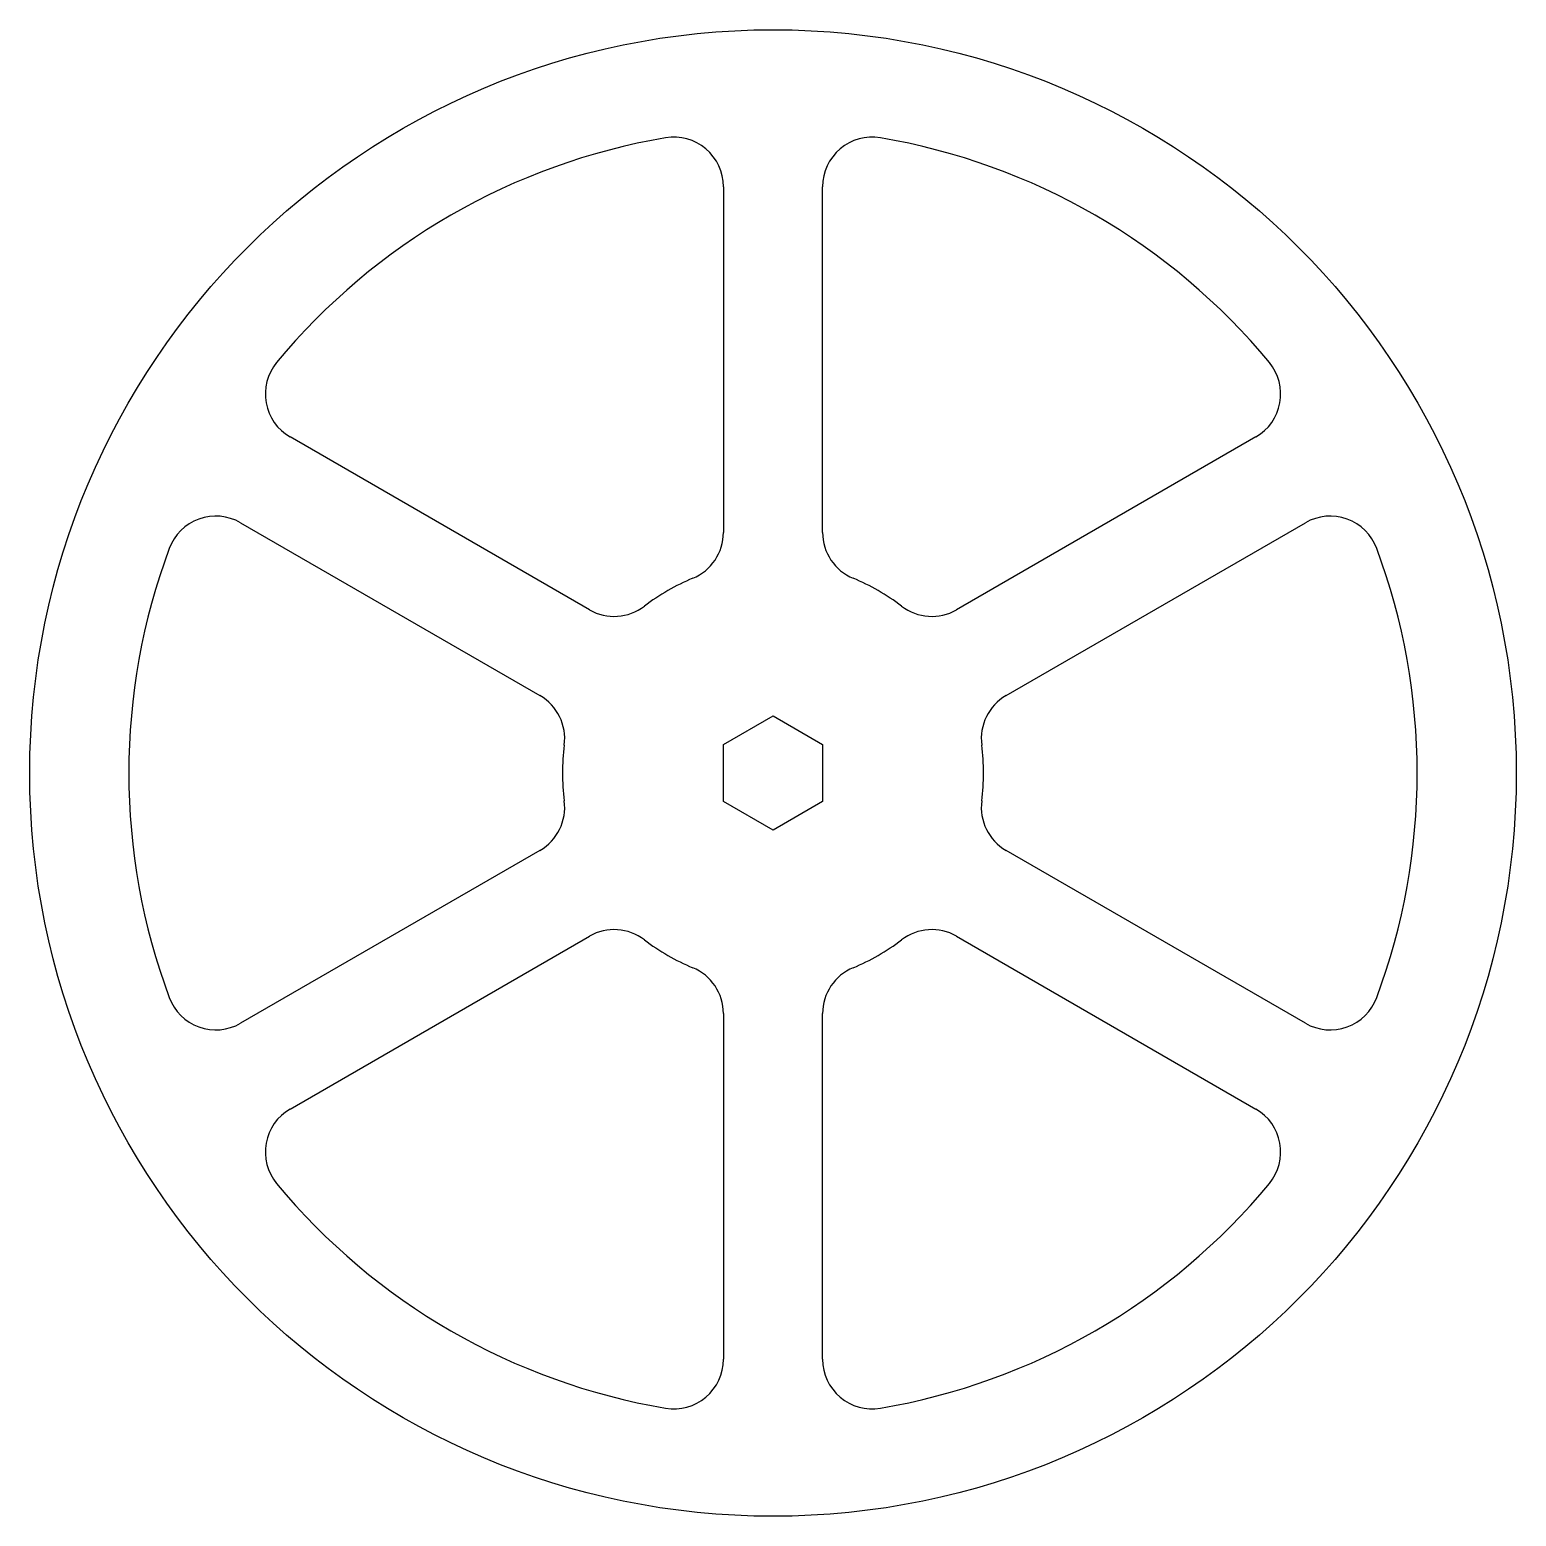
# Model space of a CAD drawing. Extents: x -75 to 75, y -75 to 75.
import ezdxf

# ---------------------------------------------------------------- set-up
doc = ezdxf.new("R2010")
doc.units = 0
doc.header["$MEASUREMENT"] = 0
doc.layers.add('VISIBLE', color=7, linetype='CONTINUOUS')

msp = doc.modelspace()

# ---------------------------------------------------------------- linework, layer by layer
at = {"layer": 'VISIBLE'}
for p, q in [((-5, 59.16), (-5, 24.27)), ((5, 24.27), (5, 59.16)), ((-18.52, 16.47), (-48.73, 33.91)), ((48.73, 33.91), (18.52, 16.47)), ((-53.73, 25.25), (-23.52, 7.81)), ((23.52, 7.81), (53.73, 25.25)), ((-5, 2.89), (0, 5.77)), ((0, 5.77), (5, 2.89)), ((-5, -2.89), (-5, 2.89)), ((5, 2.89), (5, -2.89)), ((0, -5.77), (-5, -2.89)), ((5, -2.89), (0, -5.77)), ((-23.52, -7.81), (-53.73, -25.25)), ((53.73, -25.25), (23.52, -7.81)), ((-48.73, -33.91), (-18.52, -16.47)), ((18.52, -16.47), (48.73, -33.91)), ((-5, -24.27), (-5, -59.16)), ((5, -59.16), (5, -24.27))]:
    msp.add_line(p, q, dxfattribs=at)
msp.add_circle((0, 0), 75, dxfattribs=at)
for centre, radius, start, end in [((0, 0), 65, 99.5941, 140.4059), ((-10, 59.16), 5, 0, 99.5941), ((10, 59.16), 5, 80.4059, 180), ((0, 0), 65, 39.5941, 80.4059), ((-46.23, 38.24), 5, 140.4059, 240), ((46.23, 38.24), 5, 300, 39.5941), ((-56.23, 20.92), 5, 60, 159.5941), ((56.23, 20.92), 5, 20.4059, 120), ((-10, 24.27), 5, 292.3927, 0), ((10, 24.27), 5, 180, 247.6073), ((0, 0), 65, 159.5941, 200.4059), ((0, 0), 65, 339.5941, 20.4059), ((0, 0), 21.25, 112.3927, 127.6073), ((0, 0), 21.25, 52.3927, 67.6073), ((-16.02, 20.8), 5, 240, 307.6073), ((16.02, 20.8), 5, 232.3927, 300), ((-26.02, 3.48), 5, 352.3927, 60), ((26.02, 3.48), 5, 120, 187.6073), ((0, 0), 21.25, 172.3927, 187.6073), ((0, 0), 21.25, 352.3927, 7.6073), ((-26.02, -3.48), 5, 300, 7.6073), ((26.02, -3.48), 5, 172.3927, 240), ((-16.02, -20.8), 5, 52.3927, 120), ((16.02, -20.8), 5, 60, 127.6073), ((0, 0), 21.25, 232.3927, 247.6073), ((0, 0), 21.25, 292.3927, 307.6073), ((-10, -24.27), 5, 0, 67.6073), ((10, -24.27), 5, 112.3927, 180), ((-56.23, -20.92), 5, 200.4059, 300), ((56.23, -20.92), 5, 240, 339.5941), ((-46.23, -38.24), 5, 120, 219.5941), ((46.23, -38.24), 5, 320.4059, 60), ((0, 0), 65, 219.5941, 260.4059), ((0, 0), 65, 279.5941, 320.4059), ((-10, -59.16), 5, 260.4059, 0), ((10, -59.16), 5, 180, 279.5941)]:
    msp.add_arc(centre, radius, start, end, dxfattribs=at)

doc.saveas('drawing.dxf')
